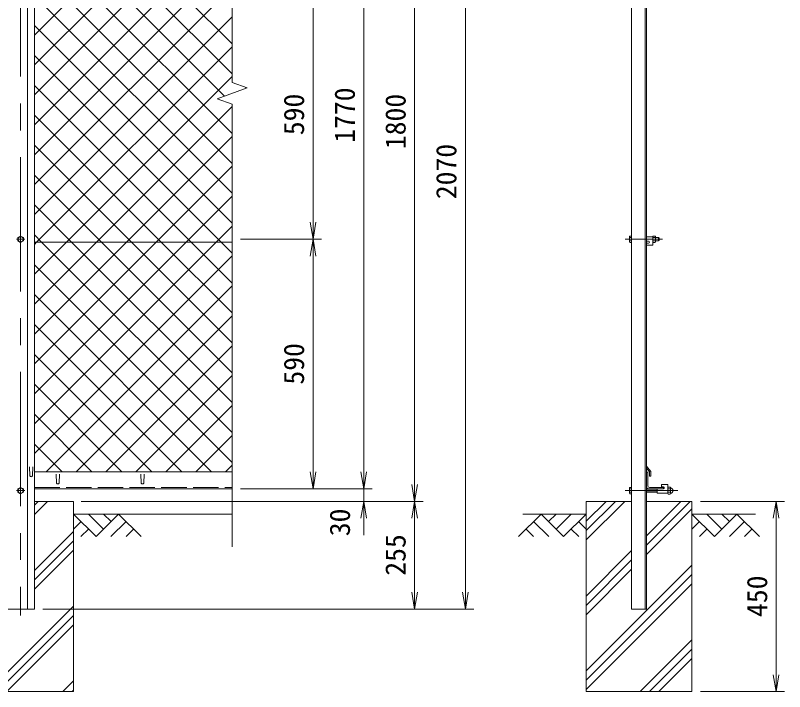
# Model space of a CAD drawing. Units: millimetres at full size. Extents: x -4200 to 4200, y -2970 to 2970.
# Drawn here: x -1392 to 426, y -256 to 1343 of the extents above; entities that cross this region are included whole.
import ezdxf
from ezdxf.enums import TextEntityAlignment as Align

# ---------------------------------------------------------------- set-up
doc = ezdxf.new("R2010")
doc.units = ezdxf.units.MM
doc.header["$LTSCALE"] = 10
doc.linetypes.add('DASHED', pattern=[7.5, 6, -1.5])
doc.linetypes.add('USER1', pattern=[50.8, 31.75, -6.35, 6.35, -6.35])
for name, color, linetype, lineweight in [('0-0_D-STR1', 1, 'Continuous', 18), ('0-1_D-BMK', 2, 'USER1', 13), ('0-2_D-STR-DIM', 7, 'Continuous', 13), ('0-3_D-STR3', 3, 'Continuous', 13), ('0-4_D-BGD', 7, 'Continuous', 18), ('0-5_D-STR4', 7, 'Continuous', 18), ('0-6_D-DCR-HCH', 7, 'Continuous', 13), ('0-8_0', 7, 'Continuous', 18), ('0-A_D-STR2', 7, 'Continuous', 13)]:
    doc.layers.add(name, color=color, linetype=linetype, lineweight=lineweight)
doc.styles.add('ＭＳ ゴシック', font='')
doc.styles.get('ＭＳ ゴシック').set_extended_font_data('MS Gothic')

# ---------------------------------------------------------------- blocks, each defined once
blk = doc.blocks.new('_Open')
at = {"layer": '0-8_0'}
blk.add_line((-10, 1.667), (0, 0), dxfattribs=at)
blk.add_lwpolyline([(-10, -1.667), (0, 0), (-10, 0)], dxfattribs=at)

msp = doc.modelspace()

# ---------------------------------------------------------------- linework, layer by layer
at = {"layer": '0-0_D-STR1'}
for p, q in [((-1363.97, -61.08), (-1363.97, 2008.92)), ((-1347.47, -61.08), (-1347.47, 2008.92)), ((64.03, -61.08), (64.03, 2008.92)), ((96.03, -61.08), (96.03, 2008.92)), ((99.03, -61.08), (99.03, 2008.92)), ((-1357.97, 254.25), (-1358.72, 275.75)), ((-1351.97, 254.25), (-1351.22, 275.75)), ((109.03, 264.65), (99.03, 277.15)), ((99.03, 272.58), (99.03, 277.15)), ((-879.97, 263.92), (-1347.47, 263.92)), ((-1294.97, 237.05), (-1295.72, 258.55)), ((-1288.97, 237.05), (-1288.22, 258.55)), ((-1094.97, 237.05), (-1095.72, 258.55)), ((-1088.97, 237.05), (-1088.22, 258.55)), ((106.03, 263.53), (99.03, 272.58)), ((100.03, 263.92), (99.03, 263.92)), ((99.03, 228.92), (99.03, 263.92)), ((102.03, 231.42), (102.03, 261.92)), ((106.03, 253.65), (106.03, 263.53)), ((109.03, 253.65), (109.03, 264.65)), ((106.03, 253.65), (109.03, 253.65)), ((-1347.47, 223.92), (-879.97, 223.92)), ((139.03, 223.92), (104.03, 223.92)), ((137.03, 226.92), (106.53, 226.92)), ((139.03, 224.92), (139.03, 223.92)), ((-1412.47, -61.08), (-1347.47, -61.08)), ((99.03, -61.08), (64.03, -61.08))]:
    msp.add_line(p, q, dxfattribs=at)
at = {"layer": '0-0_D-STR1', "linetype": 'DASHED'}
msp.add_line((-1347.47, 226.92), (-879.97, 226.92), dxfattribs=at)
at = {"layer": '0-0_D-STR1'}
for centre, radius, start, end in [((100.03, 261.92), 2, 0, 90), ((-1354.97, 255.5), 3.25, 202.61986, 337.38014), ((-1291.97, 238.3), 3.25, 202.61986, 337.38014), ((-1091.97, 238.3), 3.25, 202.61986, 337.38014), ((104.03, 228.92), 5, 180, 270), ((106.53, 231.42), 4.5, 180, 270), ((137.03, 224.92), 2, 0, 90)]:
    msp.add_arc(centre, radius, start, end, dxfattribs=at)
at = {"layer": '0-1_D-BMK'}
for p, q in [((-1379.97, 2023.92), (-1379.97, -76.08)), ((-1369.97, 813.92), (-1389.97, 813.92)), ((137.03, 813.92), (49.03, 813.92)), ((-1369.97, 219.42), (-1389.97, 219.42)), ((173.26, 219.42), (49.03, 219.42))]:
    msp.add_line(p, q, dxfattribs=at)
at = {"layer": '0-2_D-STR-DIM'}
for p, q in [((-879.97, 2058.37), (-879.97, 1184.57)), ((-328.93, -61.08), (-328.93, 2008.92)), ((-568.93, 1993.92), (-568.93, 223.92)), ((-448.93, 1993.92), (-448.93, 193.92)), ((-688.93, 1403.92), (-688.93, 813.92)), ((-844.74, 1171.74), (-879.97, 1184.57)), ((-915.21, 1146.09), (-844.74, 1171.74)), ((-879.97, 1133.27), (-915.21, 1146.09)), ((-879.97, 1133.27), (-879.97, 86.61)), ((-859.97, 813.92), (-668.93, 813.92)), ((-859.97, 813.92), (-668.93, 813.92)), ((-688.93, 223.92), (-688.93, 813.92)), ((-568.93, 263.92), (-568.93, 303.92)), ((-859.97, 223.92), (-668.93, 223.92)), ((-859.97, 223.92), (-548.93, 223.92)), ((-859.97, 223.92), (-548.93, 223.92)), ((-568.93, 223.92), (-568.93, 193.92)), ((-1237.2, 193.92), (-428.93, 193.92)), ((-1234.97, 193.92), (-548.93, 193.92)), ((-1234.97, 193.92), (-428.93, 193.92)), ((-448.93, 193.92), (-448.93, -61.08)), ((226.53, 193.92), (425.54, 193.92)), ((405.54, -256.08), (405.54, 193.92)), ((-568.93, 153.92), (-568.93, 113.92)), ((-1327.47, -61.08), (-428.93, -61.08)), ((-1327.47, -61.08), (-308.93, -61.08)), ((226.53, -256.08), (425.54, -256.08))]:
    msp.add_line(p, q, dxfattribs=at)
at = {"layer": '0-3_D-STR3'}
for p, q in [((58.73, 820.22), (59.42, 821.42)), ((58.73, 820.22), (58.73, 807.62)), ((64.03, 821.42), (59.42, 821.42)), ((64.03, 821.42), (64.03, 806.41)), ((114.03, 819.92), (99.03, 819.92)), ((114.03, 806.41), (114.03, 821.42)), ((114.03, 819.92), (114.03, 799.92)), ((120.53, 807.67), (120.53, 820.17)), ((-879.97, 807.17), (-1347.47, 807.17)), ((58.73, 807.62), (59.42, 806.41)), ((64.03, 817.67), (59.42, 817.67)), ((64.03, 810.16), (59.42, 810.16)), ((64.03, 806.41), (59.42, 806.41)), ((103.78, 809.42), (99.03, 809.42)), ((103.78, 804.92), (99.03, 804.92)), ((99.03, 804.92), (99.03, 799.92)), ((114.03, 799.92), (99.03, 799.92)), ((114.03, 817.67), (119.8, 817.67)), ((114.03, 810.16), (119.8, 810.16)), ((120.53, 817.92), (127.83, 817.92)), ((120.53, 809.92), (127.83, 809.92)), ((127.83, 817.92), (129.03, 816.72)), ((129.03, 816.72), (129.03, 811.12)), ((58.73, 225.72), (59.42, 226.92)), ((58.73, 213.12), (58.73, 225.72)), ((64.03, 226.92), (59.42, 226.92)), ((64.03, 223.17), (59.42, 223.17)), ((64.03, 211.91), (64.03, 226.92)), ((99.03, 223.42), (124.28, 223.42)), ((99.03, 222.67), (124.28, 222.67)), ((139.03, 223.92), (124.28, 223.92)), ((124.28, 213.42), (124.28, 223.92)), ((149.28, 233.42), (134.28, 233.42)), ((134.28, 228.42), (134.28, 233.42)), ((139.03, 228.42), (134.28, 228.42)), ((149.28, 213.42), (149.28, 233.42)), ((149.28, 213.18), (149.28, 225.53)), ((149.28, 213.18), (149.28, 225.53)), ((150.28, 227.52), (154.78, 227.52)), ((154.78, 223.47), (150.28, 223.47)), ((155.78, 213.18), (155.78, 225.53)), ((155.78, 213.18), (155.78, 225.53)), ((58.73, 213.12), (59.42, 211.91)), ((64.03, 215.66), (59.42, 215.66)), ((64.03, 211.91), (59.42, 211.91)), ((99.03, 216.17), (124.28, 216.17)), ((99.03, 215.42), (124.28, 215.42)), ((149.28, 213.42), (124.28, 213.42)), ((154.78, 215.37), (150.28, 215.37)), ((150.28, 211.32), (154.78, 211.32))]:
    msp.add_line(p, q, dxfattribs=at)
for points in [[(-1373.47, 817.67), (-1379.97, 821.42), (-1386.47, 817.67), (-1386.47, 810.16), (-1379.97, 806.41), (-1373.47, 810.16)], [(-1373.47, 215.66), (-1379.97, 211.91), (-1386.47, 215.66), (-1386.47, 223.17), (-1379.97, 226.92), (-1373.47, 223.17)]]:
    msp.add_lwpolyline(points, close=True, dxfattribs=at)
for points in [[(114.03, 821.42), (119.8, 821.42), (120.53, 820.17)], [(114.03, 806.41), (119.8, 806.41), (120.53, 807.67)], [(127.83, 817.92), (127.83, 809.92), (129.03, 811.12)]]:
    msp.add_lwpolyline(points, dxfattribs=at)
for centre in [(-1379.97, 813.92), (-1379.97, 219.42)]:
    msp.add_circle(centre, 6.25, dxfattribs=at)
for centre, radius, start, end in [((62.17, 819.55), 3.32, 145.61585, 214.38415), ((117.06, 819.55), 3.32, 325.61586, 34.38414), ((71.26, 813.92), 12.42, 162.4121, 197.5879), ((62.17, 808.29), 3.32, 145.61585, 214.38415), ((103.78, 807.17), 2.25, 270, 90), ((107.96, 813.92), 12.42, 342.4121, 17.5879), ((117.06, 808.29), 3.32, 325.61585, 34.38416), ((71.26, 219.42), 12.42, 162.4121, 197.5879), ((62.17, 225.05), 3.32, 145.61585, 214.38415), ((139.03, 226.17), 2.25, 270, 90), ((151.83, 225.49), 2.55, 127.42505, 232.57495), ((157.98, 219.42), 8.7, 152.26063, 207.73937), ((153.23, 225.49), 2.55, 307.42505, 52.57495), ((147.08, 219.42), 8.7, 332.26063, 27.73937), ((156.15, 226.36), 0.5, 196.57981, 262.83194), ((155.28, 219.42), 6.5, 277.16806, 82.83194), ((62.17, 213.79), 3.32, 145.61585, 214.38415), ((151.82, 213.34), 2.54, 127.21089, 232.78911), ((153.24, 213.34), 2.54, 307.21089, 52.78911), ((156.15, 212.47), 0.5, 97.16806, 170.16084)]:
    msp.add_arc(centre, radius, start, end, dxfattribs=at)
at = {"layer": '0-4_D-BGD'}
for p, q in [((-1254.97, 163.92), (-879.97, 163.92)), ((-193.47, 163.92), (-43.47, 163.92)), ((356.53, 163.92), (206.53, 163.92))]:
    msp.add_line(p, q, dxfattribs=at)
at = {"layer": '0-5_D-STR4'}
for p, q in [((-1254.97, 193.92), (-1347.47, 193.92)), ((-1254.97, 193.92), (-1254.97, -256.08)), ((-43.47, 193.92), (-43.47, -256.08)), ((64.03, 193.92), (-43.47, 193.92)), ((206.53, 193.92), (99.03, 193.92)), ((206.53, 193.92), (206.53, -256.08)), ((-1254.97, -256.08), (-1504.97, -256.08)), ((206.53, -256.08), (-43.47, -256.08))]:
    msp.add_line(p, q, dxfattribs=at)
at = {"layer": '0-6_D-DCR-HCH'}
for p, q in [((-1347.47, 162.86), (-1316.41, 193.92)), ((-1347.47, 184.95), (-1338.51, 193.92)), ((-43.47, 102.64), (47.8, 193.92)), ((-43.47, 124.74), (25.7, 193.92)), ((-43.47, 146.84), (3.61, 193.92)), ((99.03, 90.47), (202.48, 193.92)), ((99.03, 112.56), (180.38, 193.92)), ((-1201.76, 110.71), (-1254.97, 163.92)), ((-1184.03, 128.44), (-1219.5, 163.92)), ((-1148.55, 163.92), (-1201.76, 110.71)), ((-1166.2, 146.09), (-1184.03, 163.92)), ((-1148.55, 163.92), (-1095.34, 110.71)), ((-149.9, 163.92), (-203.11, 110.71)), ((-149.9, 163.92), (-96.68, 110.71)), ((-132.16, 146.18), (-114.42, 163.92)), ((-114.42, 128.44), (-78.95, 163.92)), ((-96.68, 110.71), (-43.47, 163.92)), ((99.03, 68.37), (206.53, 175.87)), ((259.74, 110.71), (206.53, 163.92)), ((277.48, 128.44), (242, 163.92)), ((312.95, 163.92), (259.74, 110.71)), ((295.31, 146.09), (277.48, 163.92)), ((312.95, 163.92), (366.16, 110.71)), ((-1237.24, 146.18), (-1254.97, 128.52)), ((-1130.81, 146.18), (-1166.45, 110.71)), ((-167.63, 146.18), (-132, 110.71)), ((-61.21, 146.18), (-43.47, 128.52)), ((224.27, 146.18), (206.53, 128.52)), ((330.69, 146.18), (295.05, 110.71)), ((-1219.5, 128.44), (-1237.32, 110.71)), ((-1113.08, 128.44), (-1130.89, 110.71)), ((-185.37, 128.44), (-167.55, 110.71)), ((-78.95, 128.44), (-61.13, 110.71)), ((242, 128.44), (224.18, 110.71)), ((348.43, 128.44), (330.61, 110.71)), ((-1347.47, 30.27), (-1254.97, 122.77)), ((-1347.47, 8.18), (-1254.97, 100.68)), ((-1347.47, -13.92), (-1254.97, 78.58)), ((-43.47, -29.94), (64.03, 77.56)), ((-43.47, -52.03), (64.03, 55.47)), ((-43.47, -206.71), (206.53, 43.29)), ((-43.47, -74.13), (64.03, 33.37)), ((-43.47, -228.81), (206.53, 21.19)), ((-43.47, -250.91), (206.53, -0.91)), ((-1457.05, -256.08), (-1254.97, -54)), ((-1434.96, -256.08), (-1254.97, -76.1)), ((-1412.86, -256.08), (-1254.97, -98.2)), ((83.94, -256.08), (206.53, -133.49)), ((106.03, -256.08), (206.53, -155.59)), ((128.13, -256.08), (206.53, -177.69)), ((-1280.28, -256.08), (-1254.97, -230.78)), ((-1258.18, -256.08), (-1254.97, -252.88))]:
    msp.add_line(p, q, dxfattribs=at)
at = {"layer": '0-A_D-STR2'}
for p, q in [((-1347.47, 1296.74), (-1247.05, 1397.17)), ((-1347.47, 1226.03), (-1176.34, 1397.17)), ((-1347.47, 1155.32), (-1105.63, 1397.17)), ((-1347.47, 1084.61), (-1034.91, 1397.17)), ((-1347.47, 1013.9), (-964.2, 1397.17)), ((-879.97, 922.46), (-1347.47, 1389.96)), ((-879.97, 993.17), (-1283.97, 1397.17)), ((-879.97, 1063.88), (-1213.26, 1397.17)), ((-879.97, 1276.02), (-1001.12, 1397.17)), ((-1347.47, 872.48), (-879.97, 1339.98)), ((-879.97, 851.75), (-1347.47, 1319.25)), ((-1342.07, 807.17), (-879.97, 1269.26)), ((-906.1, 807.17), (-1347.47, 1248.54)), ((-1271.36, 807.17), (-879.97, 1198.55)), ((-976.81, 807.17), (-1347.47, 1177.83)), ((-845.96, 1171.3), (-847.37, 1172.7)), ((-1200.65, 807.17), (-879.97, 1127.84)), ((-1047.52, 807.17), (-1347.47, 1107.12)), ((-1129.94, 807.17), (-879.97, 1057.13)), ((-1118.23, 807.17), (-1347.47, 1036.41)), ((-1059.23, 807.17), (-879.97, 986.42)), ((-1188.94, 807.17), (-1347.47, 965.7)), ((-988.52, 807.17), (-879.97, 915.71)), ((-1259.65, 807.17), (-1347.47, 894.99)), ((-917.81, 807.17), (-879.97, 845)), ((-1330.36, 807.17), (-1347.47, 824.28)), ((-1347.47, 801.76), (-1342.07, 807.17)), ((-1347.47, 731.05), (-1271.36, 807.17)), ((-1347.47, 660.34), (-1200.65, 807.17)), ((-1347.47, 589.63), (-1129.94, 807.17)), ((-1347.47, 518.92), (-1059.23, 807.17)), ((-1347.47, 448.21), (-988.52, 807.17)), ((-1347.47, 377.5), (-917.81, 807.17)), ((-879.97, 356.78), (-1330.36, 807.17)), ((-879.97, 427.49), (-1259.65, 807.17)), ((-879.97, 498.2), (-1188.94, 807.17)), ((-879.97, 568.91), (-1118.23, 807.17)), ((-879.97, 639.62), (-1047.52, 807.17)), ((-879.97, 710.33), (-976.81, 807.17)), ((-879.97, 781.04), (-906.1, 807.17)), ((-1347.47, 306.79), (-879.97, 774.29)), ((-879.97, 286.07), (-1347.47, 753.57)), ((-1319.64, 263.92), (-879.97, 703.58)), ((-928.53, 263.92), (-1347.47, 682.86)), ((-1248.93, 263.92), (-879.97, 632.87)), ((-999.25, 263.92), (-1347.47, 612.15)), ((-1178.21, 263.92), (-879.97, 562.16)), ((-1069.96, 263.92), (-1347.47, 541.44)), ((-1107.5, 263.92), (-879.97, 491.45)), ((-1140.67, 263.92), (-1347.47, 470.72)), ((-1036.79, 263.92), (-879.97, 420.74)), ((-1211.38, 263.92), (-1347.47, 400.01)), ((-966.08, 263.92), (-879.97, 350.03)), ((-1282.09, 263.92), (-1347.47, 329.3)), ((-895.37, 263.92), (-879.97, 279.31))]:
    msp.add_line(p, q, dxfattribs=at)
for points in [[(-879.97, 1205.31), (-1071.84, 1397.17), (-1347.47, 1672.81)], [(-897.81, 1152.43), (-1142.55, 1397.17), (-1347.47, 1602.1)], [(-1347.47, 943.19), (-893.49, 1397.17), (-879.97, 1410.69)]]:
    msp.add_lwpolyline(points, dxfattribs=at)

# ---------------------------------------------------------------- block references
at = {"layer": '0-2_D-STR-DIM', "xscale": 4, "yscale": 4}
for p, rotation in [((-688.93, 813.92), 270), ((-688.93, 813.92), 90), ((-688.93, 223.92), 270), ((-568.93, 223.92), 270), ((-568.93, 223.92), 270), ((-448.93, 193.92), 270), ((-568.93, 193.92), 90), ((-448.93, 193.92), 90), ((405.54, 193.92), 90), ((-448.93, -61.08), 270), ((-328.93, -61.08), 270), ((405.54, -256.08), 270)]:
    msp.add_blockref('_Open', p, dxfattribs=dict(at, rotation=rotation))

# ---------------------------------------------------------------- texts
at = {"layer": '0-2_D-STR-DIM', "style": 'ＭＳ ゴシック'}
for s, p in [('1770', (-575.68, 1042)), ('590', (-695.68, 1060.03)), ('1800', (-455.68, 1027)), ('2070', (-335.68, 908.65)), ('590', (-695.68, 470.03)), ('30', (-587.19, 111.49)), ('255', (-455.68, 18.05)), ('450', (398.79, -79.59))]:
    msp.add_text(s, height=48.09, rotation=90, dxfattribs=at).set_placement(p, align=Align.BOTTOM_LEFT)

doc.saveas('drawing.dxf')
